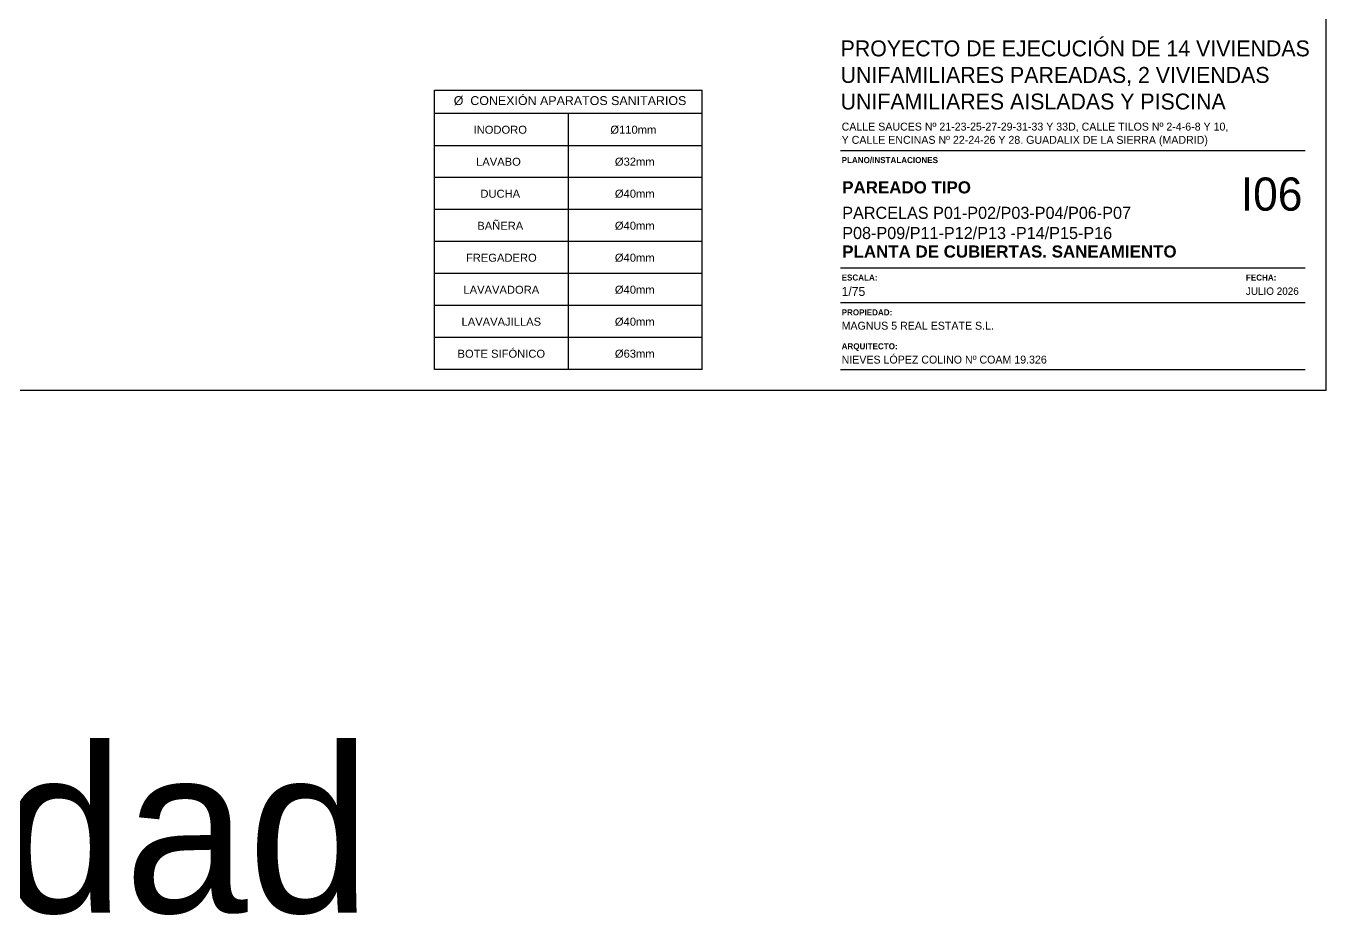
# Model space of a CAD drawing. Header units: millimetres. Extents: x 441156 to 441876, y 4514765 to 4515211.
# Drawn here: x 441375.26 to 441394.01, y 4515157.47 to 4515170.3 of the extents above; entities that cross this region are included whole.
import ezdxf

# ---------------------------------------------------------------- set-up
doc = ezdxf.new("R2010")
doc.units = ezdxf.units.MM
doc.linetypes.add('CONTINUA', pattern=[0])
doc.layers.add('01_cartela', color=6, linetype='Continuous', plot=False)
for name, color, linetype in [('01_texto cartela', 5, 'Continuous'), ('01_textos', 7, 'Continuous'), ('CALEFAC_NOTAS', 7, 'Continuous'), ('INGIN SANEAMIENTO TEXTO', 7, 'Continuous')]:
    doc.layers.add(name, color=color, linetype=linetype)
doc.styles.add('Century Gothic', font='', dxfattribs={"height": 2})
doc.styles.add('Century Gothic_3', font='', dxfattribs={"height": 4.5})
doc.styles.add('Century Gothic_5', font='', dxfattribs={"height": 2.5})
doc.styles.add('Century Gothic_6', font='', dxfattribs={"height": 11})
doc.styles.add('Estilo1', font='swissel.ttf')
doc.styles.add('NIEVES3', font='swisseb.ttf')
doc.styles.get('Century Gothic').set_extended_font_data('Century Gothic')
doc.styles.get('Century Gothic_3').set_extended_font_data('Century Gothic')
doc.styles.get('Century Gothic_5').set_extended_font_data('Century Gothic')
doc.styles.get('Century Gothic_6').set_extended_font_data('Century Gothic')

msp = doc.modelspace()

# ---------------------------------------------------------------- linework, layer by layer
at = {"layer": '01_cartela', "color": 3}
msp.add_lwpolyline([(441363.37182267, 4515186.58008588), (441363.37182267, 4515165.04506187), (441394.00981074, 4515165.04506187), (441394.00981074, 4515186.58008588)], close=True, dxfattribs=at)
at = {"layer": '01_texto cartela', "color": 5}
for p, q in [((441387.00853759, 4515168.50596835), (441393.70981074, 4515168.50596835)), ((441387.00853759, 4515166.81158897), (441393.70981074, 4515166.81158897)), ((441387.00853759, 4515166.30926953), (441393.70981074, 4515166.30926953)), ((441387.00853759, 4515165.34506187), (441393.70981074, 4515165.34506187))]:
    msp.add_line(p, q, dxfattribs=at)
at = {"layer": 'CALEFAC_NOTAS', "linetype": 'CONTINUA'}
for p, q in [((441381.14971018, 4515168.11538087), (441381.14971018, 4515169.37506674)), ((441381.14971018, 4515169.37506674), (441385.00937533, 4515169.37506674)), ((441385.00937533, 4515165.34506187), (441385.00937533, 4515169.37506674)), ((441385.00937533, 4515169.03882054), (441381.14971018, 4515169.03882054)), ((441381.14971018, 4515167.65366104), (441381.14971018, 4515168.11538087)), ((441381.14971018, 4515167.19194121), (441381.14971018, 4515167.65366104)), ((441381.14971018, 4515166.73022137), (441381.14971018, 4515167.19194121)), ((441381.14971018, 4515166.26850154), (441381.14971018, 4515166.73022137)), ((441381.14971018, 4515165.80678171), (441381.14971018, 4515166.26850154)), ((441381.14971018, 4515165.34506187), (441381.14971018, 4515165.80678171)), ((441385.00937533, 4515165.34506187), (441381.14971018, 4515165.34506187))]:
    msp.add_line(p, q, dxfattribs=at)
at = {"layer": 'CALEFAC_NOTAS', "color": 7}
msp.add_line((441385.00937533, 4515169.03882054), (441381.14971018, 4515169.03882054), dxfattribs=at)
at = {"layer": 'INGIN SANEAMIENTO TEXTO', "color": 5}
for p, q in [((441383.07954276, 4515169.03882054), (441383.07954276, 4515168.57710071)), ((441381.14971018, 4515168.57710071), (441385.00937533, 4515168.57710071)), ((441383.07954276, 4515168.57710071), (441383.07954276, 4515168.11538087)), ((441385.00937533, 4515168.11538087), (441381.14971018, 4515168.11538087)), ((441383.07954276, 4515168.11538087), (441383.07954276, 4515167.65366104)), ((441385.00937533, 4515167.65366104), (441381.14971018, 4515167.65366104)), ((441383.07954276, 4515167.65366104), (441383.07954276, 4515167.19194121)), ((441385.00937533, 4515167.19194121), (441381.14971018, 4515167.19194121)), ((441383.07954276, 4515167.19194121), (441383.07954276, 4515166.73022137)), ((441385.00937533, 4515166.73022137), (441381.14971018, 4515166.73022137)), ((441383.07954276, 4515166.73022137), (441383.07954276, 4515166.26850154)), ((441385.00937533, 4515166.26850154), (441381.14971018, 4515166.26850154)), ((441383.07954276, 4515166.26850154), (441383.07954276, 4515165.34506187)), ((441385.00937533, 4515165.80678171), (441381.14971018, 4515165.80678171))]:
    msp.add_line(p, q, dxfattribs=at)

# ---------------------------------------------------------------- texts
at = {"layer": '01_cartela', "color": 3, "insert": (441364.05108569, 4515159.89912909), "char_height": 2.3928733831, "width": 70.1854420962, "attachment_point": 1, "style": 'Century Gothic_6'}
msp.add_mtext('electricidad', dxfattribs=at)
at = {"layer": '01_texto cartela', "color": 5}
for s, insert, char_height, width, attachment_point, style in [('\\PPROYECTO DE EJECUCIÓN DE 14 VIVIENDAS UNIFAMILIARES PAREADAS, 2 VIVIENDAS UNIFAMILIARES AISLADAS Y PISCINA', (441387.00853759, 4515170.47577944), 0.23, 6.8221698289, 1, 'Century Gothic_3'), ('CALLE SAUCES Nº 21-23-25-27-29-31-33 Y 33D, CALLE TILOS Nº 2-4-6-8 Y 10, \\PY CALLE ENCINAS Nº 22-24-26 Y 28. GUADALIX DE LA SIERRA (MADRID)', (441387.02333147, 4515168.90567982), 0.114550418, 9.2468106263, 1, 'Century Gothic'), ('{\\fCentury Gothic|b1|i0|c0|p34;PLANO/INSTALACIONES}', (441387.02333147, 4515168.40871088), 0.0870135776, 2.1171461181, 1, 'Century Gothic'), ('\\pt2.3273;\\PPARCELAS P01-P02/P03-P04/P06-P07\\PP08-P09/P11-P12/P13 -P14/P15-P16 ', (441387.03220781, 4515167.22352015), 0.1745530179, 7.0090801689, 7, 'Century Gothic_5'), ('\\pt2.3273;PLANTA DE CUBIERTAS. SANEAMIENTO', (441387.03220781, 4515166.9563479), 0.1745530179, 7.0090801689, 7, 'NIEVES3'), ('{\\fCentury Gothic|b1|i0|c0|p34;ESCALA: }', (441387.02333147, 4515166.71433151), 0.0870135776, 2.1171461181, 1, 'Century Gothic'), ('{\\fCentury Gothic|b1|i0|c0|p34;FECHA: }', (441392.85419889, 4515166.71433151), 0.0870135776, 2.1171461181, 1, 'Century Gothic'), ('1/75', (441387.02333147, 4515166.53569907), 0.130914763, 2.1171461181, 1, 'Century Gothic'), ('JULIO 2026', (441392.85419889, 4515166.52747236), 0.106913723, 3.5043768434, 1, 'Century Gothic'), ('{\\fCentury Gothic|b1|i0|c0|p34;PROPIEDAD:}', (441387.02333147, 4515166.21164645), 0.0870135776, 0.8370923696, 1, 'Century Gothic'), ('MAGNUS 5 REAL ESTATE S.L.', (441387.02333147, 4515166.03301401), 0.114550418, 4.882308024, 1, 'Century Gothic'), ('{\\fCentury Gothic|b1|i0|c0|p34;ARQUITECTO:}', (441387.02333147, 4515165.72256117), 0.0870135776, 0.8370923696, 1, 'Century Gothic'), ('NIEVES LÓPEZ COLINO Nº COAM 19.326', (441387.02333147, 4515165.54392873), 0.114550418, 3.6515309653, 1, 'Century Gothic')]:
    msp.add_mtext(s, dxfattribs=dict(at, insert=insert, char_height=char_height, width=width, attachment_point=attachment_point, style=style))
at = {"layer": '01_texto cartela', "color": 1}
for s, insert, char_height, width, attachment_point, style in [('I06', (441393.6702835, 4515168.11444743), 0.478574677, 1.0498533469, 3, 'Century Gothic_6'), ('\\pt2.3273;PAREADO TIPO ', (441387.03220781, 4515167.8823318), 0.1745530179, 7.0090801689, 7, 'NIEVES3')]:
    msp.add_mtext(s, dxfattribs=dict(at, insert=insert, char_height=char_height, width=width, attachment_point=attachment_point, style=style))
at = {"layer": '01_textos', "color": 1, "insert": (441382.55317723, 4515169.22115418), "char_height": 0.1282612154, "attachment_point": 5, "style": 'Estilo1'}
msp.add_mtext_dynamic_manual_height_columns('\\pi1.1056;Ø  CONEXIÓN APARATOS SANITARIOS', width=6.2697470602, gutter_width=12.5, heights=[0], dxfattribs=at)
at = {"layer": 'INGIN SANEAMIENTO TEXTO', "color": 5, "attachment_point": 5, "style": 'Estilo1'}
for s, heights, insert, char_height in [('INODORO', [0], (441382.09934453, 4515168.80265089), 0.115429641), ('\\pi0.99501;Ø110mm', [0], (441383.52136136, 4515168.80202653), 0.1154296411), ('LAVABO', [0], (441382.07328641, 4515168.34093106), 0.115429641), ('\\pi1.0358;Ø32mm', [0], (441383.52136136, 4515168.34030669), 0.1154296411), ('DUCHA', [0], (441382.09934453, 4515167.87921123), 0.115429641), ('\\pi1.0358;Ø40mm', [0.10255159], (441383.52136136, 4515167.87858686), 0.1154296411), ('BAÑERA', [0], (441382.09934453, 4515167.41749139), 0.115429641), ('\\pi1.0358;Ø40mm', [0.10255159], (441383.52136136, 4515167.41686703), 0.1154296411), ('FREGADERO', [0], (441382.11462647, 4515166.95577156), 0.115429641), ('\\pi1.0358;Ø40mm', [0.10255159], (441383.52136136, 4515166.95514719), 0.1154296411), ('LAVAVADORA', [0], (441382.11462647, 4515166.49405172), 0.115429641), ('\\pi1.0358;Ø40mm', [0.10255159], (441383.52136136, 4515166.49342736), 0.1154296411), ('LAVAVAJILLAS', [0], (441382.11462647, 4515166.03233189), 0.1154296411), ('\\pi1.0358;Ø40mm', [0.10255159], (441383.52136136, 4515166.03170753), 0.1154296411), ('BOTE SIFÓNICO', [0], (441382.11462647, 4515165.57061206), 0.1154296411), ('\\pi1.0358;Ø63mm', [0.10255159], (441383.52136136, 4515165.56998769), 0.1154296411)]:
    msp.add_mtext_dynamic_manual_height_columns(s, width=2.577843577, gutter_width=12.5, heights=heights, dxfattribs=dict(at, insert=insert, char_height=char_height))

doc.saveas('drawing.dxf')
